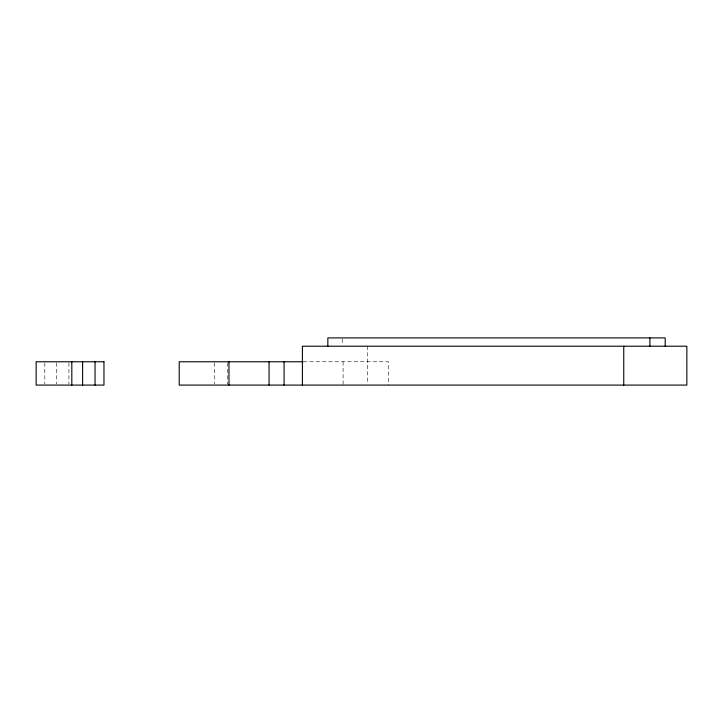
<?xml version="1.0" encoding="UTF-8"?>
<svg xmlns="http://www.w3.org/2000/svg" width="723" height="723" viewBox="0 0 723 723"><rect width="100%" height="100%" fill="white"/><g stroke="black" fill="none" stroke-linecap="round" stroke-linejoin="round"><path stroke-width="0.54" stroke-dasharray="3.62 2.71" d="M303.416 361.762L388.359 361.762L388.359 385.088M367.673 346.209L367.673 383.976M343.091 361.762L343.091 385.088M342.214 338.942L342.214 345.169M227.474 362.874L227.474 383.976M214.514 362.874L214.514 383.976M68.92 362.874L68.92 383.976M56.376 362.874L56.376 383.976M44.808 362.874L44.808 383.976"/><path stroke-width="1.08" d="M303.109 361.762L179.205 361.762L179.205 385.088L686.85 385.088L686.85 346.209L302.395 346.209L302.395 385.088M665.205 346.209L665.205 337.912L327.844 337.912L327.844 346.209M649.896 337.912L649.896 346.209M623.75 346.209L623.75 385.088M284.094 361.762L284.094 385.088M269.055 361.762L269.055 385.088M228.974 361.762L228.974 385.088M95.047 361.762L95.047 385.088M82.612 361.762L82.612 385.088M71.821 361.762L71.821 385.088M103.967 361.762L36.15 361.762L36.15 385.088L103.967 385.088L103.967 361.762"/></g></svg>
